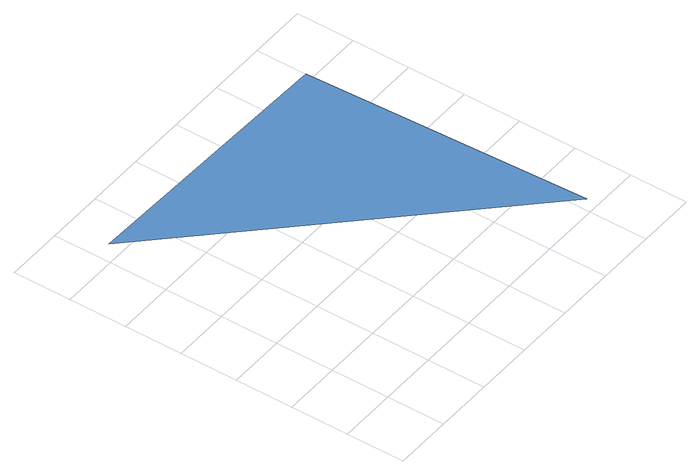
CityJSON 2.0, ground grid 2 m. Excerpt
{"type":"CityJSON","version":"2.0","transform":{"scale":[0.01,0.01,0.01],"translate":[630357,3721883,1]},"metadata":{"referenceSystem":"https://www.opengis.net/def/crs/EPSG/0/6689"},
"CityObjects":{
"waterbody1":{"type":"WaterBody","attributes":{"name":"福岡県津波浸水想定図","class":"1140","function":"2","WaterBodyTsunamiRiskAttribute.description":"1","WaterBodyTsunamiRiskAttribute.rank":"1"},"geometry":[{"type":"MultiSurface","lod":"1","boundaries":[[[0,1,2]]]}]}
},
"vertices":[
[1022,27,103],[1003,1025,81],[3,1006,150]
]}
